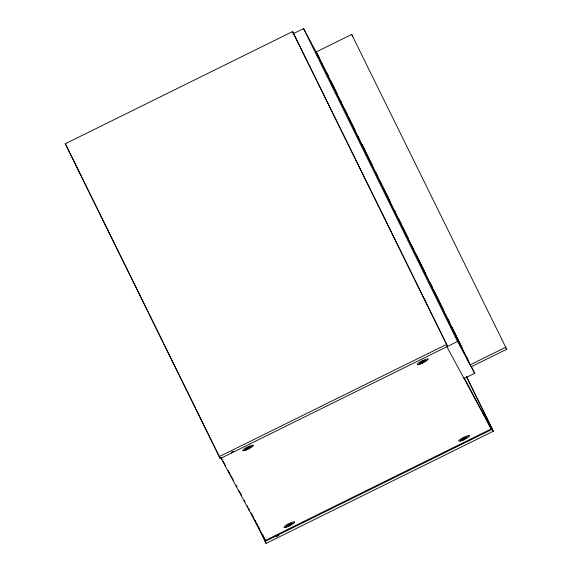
<?xml version="1.0" encoding="UTF-8"?>
<svg xmlns="http://www.w3.org/2000/svg" width="572" height="572" viewBox="0 0 572 572"><rect width="100%" height="100%" fill="white"/><g stroke="black" fill="none" stroke-linecap="round" stroke-linejoin="round"><path stroke-width="0.86" d="M464.028 378.514L474.681 373.259L457.521 341.463L220.299 458.572L219.255 456.628L65.308 143.765L292.578 31.567L447.576 346.367L292.578 31.567M292.921 33.862L303.575 28.6L319.476 58.065M352.745 36.386L351.701 34.449L316.187 51.973L470.134 364.836L505.648 347.304L506.692 349.249L471.185 366.781M219.255 456.628L446.532 344.43M220.663 457.521L265.394 540.411L491.255 428.907L464.157 377.77M493.357 431.202L492.306 429.257L265.029 541.455L266.08 543.4L493.357 431.202L466.58 376.791M422.787 362.905L418.947 364.378M248.069 449.163L244.23 450.636M464.157 439.575L460.324 441.055M289.439 525.832L285.607 527.305M427.77 358.98L427.992 359.195A5.956 1.108 -26.2 0 1 420.084 364.035A5.956 1.108 -26.2 0 1 419.819 362.033A5.956 1.108 -26.2 0 1 427.992 359.195M469.147 435.649L469.369 435.864A5.956 1.108 -26.2 0 1 461.461 440.705A5.956 1.108 -26.2 0 1 461.189 438.703A5.956 1.108 -26.2 0 1 469.369 435.864M253.053 445.231L253.274 445.445A5.956 1.108 -26.2 0 1 245.367 450.286A5.956 1.108 -26.2 0 1 245.095 448.291A5.956 1.108 -26.2 0 1 253.274 445.445M294.43 521.907L294.651 522.114A5.956 1.108 -26.2 0 1 286.736 526.955A5.956 1.108 -26.2 0 1 286.472 524.96A5.956 1.108 -26.2 0 1 294.651 522.114M446.868 346.718L491.255 428.907M233.798 451.909L233.447 451.258L231.317 452.316L231.667 452.96M278.521 534.799L278.871 535.442L276.741 536.493L276.39 535.85M65.308 143.765L220.299 458.572M221.421 457.993L222.265 459.559M223.109 461.125L225.64 465.815M228.171 470.506L230.28 474.417M231.124 475.976L233.655 480.673M236.186 485.363L237.03 486.929M239.146 490.833L241.677 495.531M244.208 500.221L245.052 501.78M247.161 505.691L248.005 507.257M248.849 508.823L249.692 510.381M252.223 515.079L253.067 516.638M255.176 520.549L256.02 522.114M256.864 523.68L257.707 525.239M258.551 526.805L259.395 528.371M351.701 34.449L506.692 349.249M326.633 72.394L328.607 76.398M330.573 80.402L337.265 94.001M340.419 100.4L341.205 102.002M344.351 108.401L347.504 114.808M348.291 116.409L354.983 130.008M358.136 136.408L358.923 138.009M362.069 144.409L365.222 150.815M366.008 152.417L372.701 166.016M375.854 172.415L377.82 176.419M379.787 180.416L382.94 186.822M383.726 188.417L390.419 202.023M394.752 210.825L395.538 212.427M398.691 218.826L401.837 225.225M402.624 226.827L408.136 238.031M412.469 246.832L413.256 248.434M416.409 254.833L419.555 261.232M420.341 262.834L425.854 274.038M430.187 282.84L432.153 286.837M434.127 290.841L443.572 310.045M447.905 318.847L449.871 322.844M451.844 326.848L456.17 335.65M456.964 337.251L462.076 347.654M466.802 357.257L468.775 361.254M471.135 366.059L474.681 373.259M317.238 53.918L468.818 361.983M303.575 28.6L457.521 341.463M466.323 376.447L492.306 429.257M262.448 534.42L265.394 540.411M251.115 512.991L266.08 543.4M248.312 447.075L244.78 449.721L248.942 448.241L248.691 447.783L251.187 446.553L248.555 447.526L248.312 447.075M423.03 360.818L419.498 363.463L421.993 362.233L422.236 362.691L425.904 360.303L423.273 361.275L423.03 360.818M289.682 523.745L286.157 526.39L290.311 524.91L290.068 524.452L292.564 523.223L289.933 524.195L289.682 523.745M464.4 437.487L460.875 440.133L465.036 438.66L464.786 438.202L467.281 436.972L464.65 437.945L464.4 437.487"/></g></svg>
